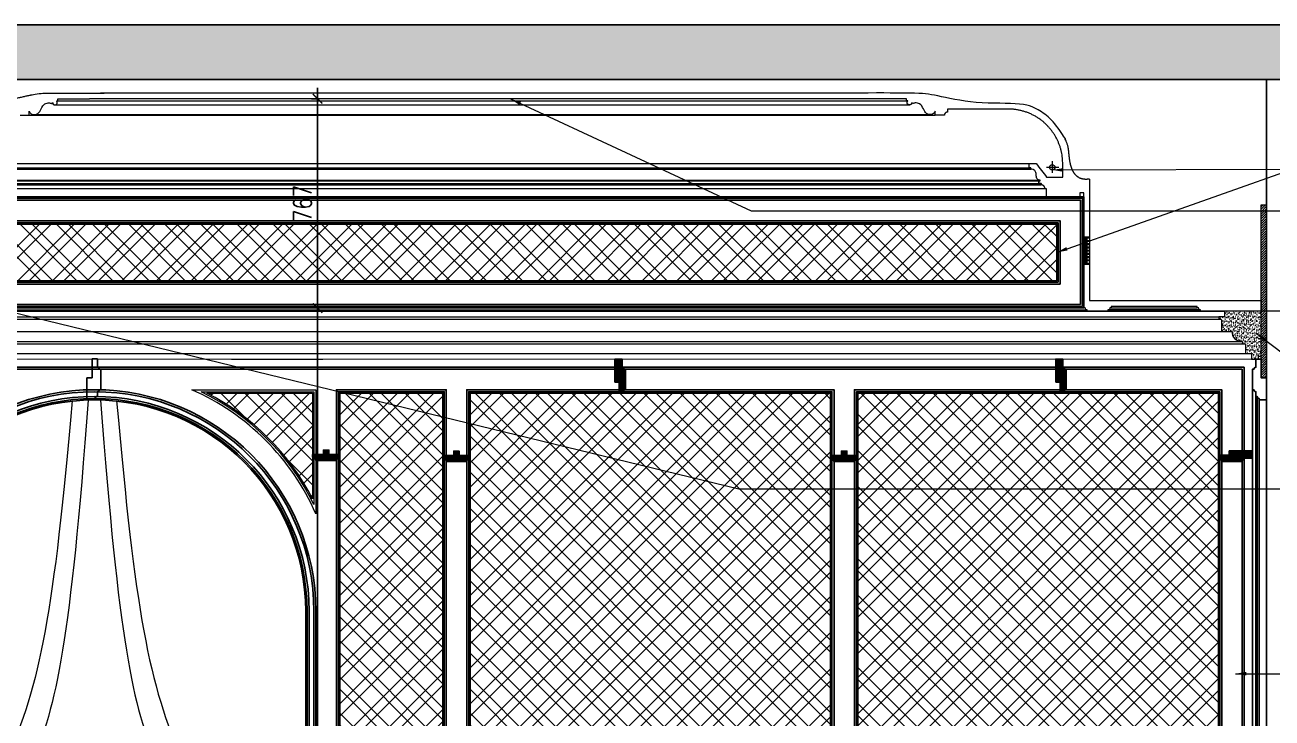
# Model space of a CAD drawing. Header units: inches. Extents: x -20583 to 399182, y -24453 to 525552.
# Drawn here: x 23735 to 28310, y 20670 to 23212 of the extents above; entities that cross this region are included whole.
import ezdxf

# ---------------------------------------------------------------- set-up
doc = ezdxf.new("R2010")
doc.units = ezdxf.units.IN
doc.header["$LTSCALE"] = 1000
doc.header["$MEASUREMENT"] = 0
doc.header["$PDMODE"] = 35
doc.linetypes.add('DASHED', pattern=[0.75, 0.5, -0.25])
doc.linetypes.add('HIDDEN', pattern=[0.375, 0.25, -0.125])
for name, color, linetype in [('8', 8, 'Continuous'), ('A-DIM', 9, 'Continuous'), ('A-Hidden', 8, 'HIDDEN'), ('FURNITURE', 200, 'Continuous'), ('Layer3', 3, 'Continuous'), ('Layer7', 8, 'Continuous'), ('METAL', 5, 'Continuous'), ('PROJECTION', 8, 'Continuous')]:
    doc.layers.add(name, color=color, linetype=linetype)
for name, color, linetype, lineweight in [('Fabric', 253, 'Continuous', 0), ('GRC', 41, 'Continuous', 0), ('ID-NOTES', 3, 'Continuous', 0), ('Lighting', 5, 'Continuous', 0), ('Stone', 41, 'Continuous', 0), ('Wood treillis', 111, 'Continuous', 0)]:
    doc.layers.add(name, color=color, linetype=linetype, lineweight=lineweight)
doc.layers.add('Stone-GRG', color=7, linetype='Continuous', lineweight=0, true_color=0xfff2cc)
doc.styles.add('ST9', font='romans.shx', dxfattribs={"width": 0.8})
doc.styles.add('ZZ-Dim All', font='romans.shx', dxfattribs={"width": 0.8})
doc.dimstyles.new('DIM 0200', dxfattribs={"dimscale": 200, "dimtxt": 1, "dimasz": 0.8, "dimexe": 0.5, "dimexo": 1, "dimgap": 0.4, "dimtad": 1, "dimdec": 0, "dimrnd": 10, "dimdsep": 46, "dimtxsty": 'ZZ-Dim All', "dimblk1": 'ARCHTICK', "dimblk2": 'ARCHTICK', "dimsah": 1, "dimcen": 1, "dimdle": 0.5, "dimclrd": 256, "dimclre": 256, "dimclrt": 256, "dimadec": 0, "dimazin": 2, "dimtfac": 1, "dimtdec": 0, "dimtix": 1, "dimtmove": 2, "dimatfit": 2, "dimfxl": 1, "dimfxlon": 1, "dimtolj": 1, "dimtzin": 0, "dimlwd": -1, "dimlwe": -1, "dimarcsym": 0})
doc.dimstyles.new('DIM-20', dxfattribs={"dimscale": 1000, "dimtxt": 0.044, "dimasz": 0.035, "dimexe": 0.022, "dimexo": 0.022, "dimgap": 0.022, "dimtad": 1, "dimdec": 0, "dimzin": 0, "dimdsep": 46, "dimtxsty": 'ST9', "dimblk1": 'ARCHTICK', "dimblk2": 'ARCHTICK', "dimsah": 1, "dimcen": 0.088, "dimdle": 0.04, "dimclrd": 256, "dimclre": 256, "dimclrt": 3, "dimadec": 0, "dimazin": 0, "dimtfac": 1, "dimtdec": 0, "dimtix": 1, "dimtofl": 0, "dimtmove": 1, "dimatfit": 3, "dimldrblk": 'CLOSED', "dimfxl": 1, "dimtolj": 1, "dimtzin": 0, "dimarcsym": 0})
pattern_1 = [(45, (16445.73, -0.05), (-66.29126, 66.29126), []), (45, (16489.925, -0.05), (-66.29126, 66.29126), [])]
pattern_2 = [(135, (16445.73, -0.05), (-66.29126, -66.29126), []), (135, (16445.73, 44.14), (-66.29126, -66.29126), [])]

# ---------------------------------------------------------------- blocks, each defined once
blk = doc.blocks.new('light')
at = {"layer": 'Lighting'}
for p, q in [((111358.2, -7170.5), (111358.2, -7213.4)), ((111336.9, -7192.4), (111382.3, -7192.4))]:
    blk.add_line(p, q, dxfattribs=at)
blk.add_circle((111358.2, -7192.4), 9.95, dxfattribs=at)
blk = doc.blocks.new('section ceiling a')
at = {"layer": '8'}
h = blk.add_hatch(dxfattribs=at)
h.set_pattern_fill('ANSI31', color=256, scale=50, style=0)
h.set_pattern_definition([(45, (-31494.035, 13453.8655), (-4.41941738, 4.41941738), [])])
h.paths.add_polyline_path([(381308.3, 130609.7), (381288.3, 130609.7), (381288.3, 131243.5), (381308.3, 131243.5)])
at = {"layer": 'GRC', "lineweight": 0}
h = blk.add_hatch(dxfattribs=at)
h.set_pattern_fill('AR-SAND', color=256, scale=6)
h.set_pattern_definition([(142.5, (380316.874, 137680.752), (0.37796, 11.560943), [0, -9.12, 0, -10.2, 0, -9.75]), (172.5, (380316.874, 137680.752), (-10.61866, 16.932876), [0, -4.92, 0, -8.22, 0, -3.15]), (212.5, (380324.254, 137680.752), (-18.684851, 0.033954), [0, -3, 0, -10.8, 0, -14.1]), (222.5, (380324.254, 137680.752), (-18.03676, 5.266053), [0, -1.5, 0, -7.08, 0, -8.1])])
h.paths.add_polyline_path([(381153.6, 130853.5), (381288.3, 130853.5), (381288.3, 130688.5), (381278.3, 130688.5), (381278.3, 130678.5), (381253.1, 130678.5), (381253.1, 130698.3), (381231.3, 130698.3), (381231.3, 130734.5), (381219.2, 130734.5), (381219.2, 130743.2, -0.439979), (381181, 130779.5), (381142.3, 130779.5), (381142.3, 130822.1, 0.415481), (381139.5, 130824.8), (381133.6, 130824.8), (381133.6, 130833.5), (381153.6, 130833.5)])
at = {"layer": 'GRC', "elevation": 0}
for points in [[(380658.3, 131338.5), (380658.3, 130893.5), (381288.3, 130893.5), (381288.3, 130853.5), (381093.6, 130853.5), (381093.6, 130853.5), (381093.6, 130853.5), (381065.7, 130853.5), (381065.7, 130858.5, -0.413614), (381058.6, 130865.6), (381053.6, 130865.6), (381053.6, 130870.6), (380738.3, 130870.6), (380738.3, 130865.6), (380733.3, 130865.6, -0.413614), (380726.2, 130858.5), (380726.2, 130853.5), (380650.4, 130853.5), (380650.4, 130853.5), (380650.4, 130858.5, -0.413614), (380643.3, 130865.6), (380638.3, 130865.6), (380638.3, 131288.1)], [(381288.3, 130688.5), (381288.3, 130853.5), (381153.6, 130853.5), (381153.6, 130833.5), (381133.6, 130833.5), (381133.6, 130824.8), (381139.5, 130824.8, -0.415481), (381142.3, 130822.1), (381142.3, 130779.5), (381181, 130779.5, 0.439979), (381219.2, 130743.2), (381219.2, 130734.5), (381231.3, 130734.5), (381231.3, 130698.3), (381253.1, 130698.3), (381253.1, 130678.5), (381278.3, 130678.5), (381278.3, 130688.5), (381288.3, 130688.5)]]:
    blk.add_lwpolyline(points, format="xyb", dxfattribs=at)
blk.add_lwpolyline([(381308.3, 130609.7), (381288.3, 130609.7), (381288.3, 131243.5), (381308.3, 131243.5)], close=True, dxfattribs=at)
at = {"layer": 'GRC'}
for points, weights, knots in [([(376203.4, 131338.5, 0), (376280.2, 131325.5, 0), (376276, 131427, 0), (376280, 131446.6, 0), (376286.1, 131490, 0), (376317.3, 131531.1, 0), (376354.8, 131567.2, 0), (376387.4, 131592.1, 0), (376425.1, 131618.4, 0), (376511.4, 131616.2, 0), (376690.3, 131612.5, 0), (376759.5, 131652.2, 0), (376828.3, 131653.6, 0), (376878.2, 131653.6, 0), (377102.6, 131653.6, 0), (377030.2, 131653.6, 0)], [1, 1, 1, 1, 0.949253021674, 0.949253021674, 1, 0.949253021674, 0.949253021674, 1, 1, 1, 1, 1, 1, 1], [0.672419, 0.672419, 0.672419, 0.672419, 1.619398, 1.619398, 1.619398, 2.404796, 2.404796, 2.404796, 3.190194, 3.190194, 3.190194, 4.002694, 4.002694, 4.002694, 4.856498, 4.856498, 4.856498, 4.856498]), ([(380658.3, 131338.5, 0), (380581.5, 131325.5, 0), (380585.7, 131427, 0), (380581.7, 131446.6, 0), (380575.6, 131490, 0), (380544.4, 131531.1, 0), (380506.9, 131567.2, 0), (380474.3, 131592.1, 0), (380436.6, 131618.4, 0), (380350.3, 131616.2, 0), (380171.4, 131612.5, 0), (380102.2, 131652.2, 0), (380033.4, 131653.6, 0), (379983.5, 131653.6, 0), (379759.1, 131653.6, 0), (377044.5, 131653.6, 0)], [1, 1, 1, 1, 0.949253021674, 0.949253021674, 1, 0.949253021674, 0.949253021674, 1, 1, 1, 1, 1, 1, 1], [0.672419, 0.672419, 0.672419, 0.672419, 1.619398, 1.619398, 1.619398, 2.404796, 2.404796, 2.404796, 3.190194, 3.190194, 3.190194, 4.002694, 4.002694, 4.002694, 4.856498, 4.856498, 4.856498, 4.856498]), ([(380501.8, 131536.5, 0), (380463.8, 131574.5, 0), (380414.1, 131595.1, 0), (380360.4, 131595.1, 0), (380286.1, 131595.1, 0), (380211.9, 131595.1, 0), (380137.6, 131595.1, 0)], [1, 0.949253021674, 0.949253021674, 1, 1, 1, 1], [1220.88428, 1220.88428, 1220.88428, 1220.88428, 1221.669678, 1221.669678, 1221.669678, 1222.669678, 1222.669678, 1222.669678, 1222.669678]), ([(380560.4, 131345.1, 0), (380560.4, 131361.8, 0), (380560.4, 131378.4, 0), (380560.4, 131395.1, 0), (380560.4, 131448.9, 0), (380539.8, 131498.5, 0), (380501.8, 131536.5, 0)], [1, 1, 1, 1, 0.949253021674, 0.949253021674, 1], [1219.098882, 1219.098882, 1219.098882, 1219.098882, 1220.098882, 1220.098882, 1220.098882, 1220.88428, 1220.88428, 1220.88428, 1220.88428])]:
    blk.add_rational_spline(points, weights, degree=3, knots=knots, dxfattribs=at)
for points, weights in [([(376871, 131614.7, 0), (376872.9, 131618.3, 0), (376872.3, 131622.2, 0), (376869.3, 131625, 0)], [1, 0.859857415077, 0.859857415077, 1]), ([(379990.7, 131614.7, 0), (379988.8, 131618.3, 0), (379989.4, 131622.2, 0), (379992.4, 131625, 0)], [1, 0.859857415077, 0.859857415077, 1]), ([(376855, 131618.8, 0), (376855, 131614.7, 0), (376857.5, 131611.5, 0), (376861.4, 131610.5, 0)], [1, 0.859857415077, 0.859857415077, 1]), ([(376861.4, 131610.5, 0), (376865.3, 131609.5, 0), (376869, 131611.1, 0), (376871, 131614.7, 0)], [1, 0.859857415077, 0.859857415077, 1]), ([(380000.3, 131610.5, 0), (379996.4, 131609.5, 0), (379992.7, 131611.1, 0), (379990.7, 131614.7, 0)], [1, 0.859857415077, 0.859857415077, 1]), ([(380006.7, 131618.8, 0), (380006.7, 131614.7, 0), (380004.2, 131611.5, 0), (380000.3, 131610.5, 0)], [1, 0.859857415077, 0.859857415077, 1]), ([(380137.6, 131583.9, 0), (380131, 131583.9, 0), (380126.3, 131579.2, 0), (380126.3, 131572.6, 0)], [1, 0.80473785416, 0.80473785416, 1]), ([(380475.2, 131322.9, 0), (380473.3, 131324.2, 0), (380472.5, 131326.4, 0), (380473.2, 131328.7, 0)], [1, 0.869851736995, 0.869851736995, 1]), ([(380473.2, 131328.7, 0), (380473.9, 131331, 0), (380475.8, 131332.4, 0), (380478.1, 131332.4, 0)], [1, 0.869851736995, 0.869851736995, 1]), ([(380481.4, 131323.1, 0), (380479.5, 131321.6, 0), (380477.2, 131321.5, 0), (380475.2, 131322.9, 0)], [1, 0.869851736995, 0.869851736995, 1]), ([(380495.4, 131303.1, 0), (380495.4, 131311.3, 0), (380489.6, 131317.1, 0), (380481.4, 131317.1, 0)], [1, 0.804737854124, 0.804737854124, 1])]:
    blk.add_rational_spline(points, weights, degree=3, dxfattribs=at)
for points in [[(376869.3, 131625, 0), (376870.9, 131625, 0), (376872.5, 131625, 0), (376874.1, 131625, 0)], [(376874.1, 131625, 0), (376874.1, 131627.5, 0), (376874.1, 131630.1, 0), (376874.1, 131632.6, 0)], [(376874.1, 131632.6, 0), (376910.1, 131632.6, 0), (376946.1, 131632.6, 0), (376990, 131632.6, 0)], [(379987.6, 131632.6, 0), (379951.6, 131632.6, 0), (379915.6, 131632.6, 0), (376990, 131632.6, 0)], [(379987.6, 131625, 0), (379987.6, 131627.5, 0), (379987.6, 131630.1, 0), (379987.6, 131632.6, 0)], [(379992.4, 131625, 0), (379990.8, 131625, 0), (379989.2, 131625, 0), (379987.6, 131625, 0)], [(376769.1, 131572.6, 0), (376769.1, 131577.4, 0), (376769.1, 131582.1, 0), (376769.1, 131586.8, 0)], [(376852.6, 131613.7, 0), (376853.4, 131615.4, 0), (376854.2, 131617.1, 0), (376855, 131618.8, 0)], [(380009.1, 131613.7, 0), (380008.3, 131615.4, 0), (380007.5, 131617.1, 0), (380006.7, 131618.8, 0)], [(380092.6, 131572.6, 0), (380092.6, 131577.4, 0), (380092.6, 131582.1, 0), (380092.6, 131586.8, 0)], [(380137.6, 131595.1, 0), (380137.6, 131591.4, 0), (380137.6, 131587.6, 0), (380137.6, 131583.9, 0)], [(376735.4, 131572.6, 0), (376746.6, 131572.6, 0), (376757.9, 131572.6, 0), (376769.1, 131572.6, 0)], [(380126.3, 131572.6, 0), (380115.1, 131572.6, 0), (380103.8, 131572.6, 0), (380092.6, 131572.6, 0)], [(380437.6, 131380.1, 0), (380437.6, 131385.1, 0), (380437.6, 131390.1, 0), (380437.6, 131395.1, 0)], [(380437.6, 131395.1, 0), (380446.3, 131395.1, 0), (380455, 131395.1, 0), (380463.6, 131395.1, 0)], [(380443.6, 131380.1, 0), (380441.6, 131380.1, 0), (380439.6, 131380.1, 0), (380437.6, 131380.1, 0)], [(380443.6, 131375.1, 0), (380443.6, 131376.8, 0), (380443.6, 131378.4, 0), (380443.6, 131380.1, 0)], [(380463.6, 131395.1, 0), (380476.2, 131378.4, 0), (380488.8, 131361.8, 0), (380501.4, 131345.1, 0)], [(380478.1, 131332.4, 0), (380478.1, 131333, 0), (380478.1, 131333.7, 0), (380478.1, 131334.4, 0)], [(380481.4, 131317.1, 0), (380481.4, 131319.1, 0), (380481.4, 131321.1, 0), (380481.4, 131323.1, 0)], [(380501.4, 131345.1, 0), (380521, 131345.1, 0), (380540.7, 131345.1, 0), (380560.4, 131345.1, 0)], [(380501.4, 131303.1, 0), (380499.4, 131303.1, 0), (380497.4, 131303.1, 0), (380495.4, 131303.1, 0)], [(380501.4, 131273.1, 0), (380501.4, 131283.1, 0), (380501.4, 131293.1, 0), (380501.4, 131303.1, 0)], [(380623.3, 131273.1, 0), (380554.7, 131273.1, 0), (380528, 131273.1, 0), (380501.4, 131273.1, 0)], [(380638.3, 131288.1, 0), (380633.3, 131288.1, 0), (380628.3, 131288.1, 0), (380623.3, 131288.1, 0)], [(380623.3, 131288.1, 0), (380623.3, 131283.1, 0), (380623.3, 131278.1, 0), (380623.3, 131273.1, 0)]]:
    blk.add_open_spline(points, degree=3, dxfattribs=at)
for points, knots in [([(376769.1, 131586.8, 0), (376769.6, 131585.1, 0), (376772.1, 131580.9, 0), (376781.6, 131572.6, 0), (376803.4, 131575.3, 0), (376812.3, 131596.9, 0), (376823.2, 131615.2, 0), (376841.1, 131619.3, 0), (376849.9, 131615.8, 0), (376852.6, 131613.7, 0)], [1227.240474, 1227.240474, 1227.240474, 1227.240474, 1263.20953, 1323.395093, 1470.775087, 1611.888659, 1766.488267, 1876.411689, 1946.427942, 1946.427942, 1946.427942, 1946.427942]), ([(380092.6, 131586.8, 0), (380092.1, 131585.1, 0), (380089.5, 131580.9, 0), (380080.1, 131572.6, 0), (380058.3, 131575.3, 0), (380049.4, 131596.9, 0), (380038.5, 131615.2, 0), (380020.6, 131619.3, 0), (380011.8, 131615.8, 0), (380009.1, 131613.7, 0)], [1227.240474, 1227.240474, 1227.240474, 1227.240474, 1263.20953, 1323.395093, 1470.775087, 1611.888659, 1766.488267, 1876.411689, 1946.427942, 1946.427942, 1946.427942, 1946.427942]), ([(380478.1, 131334.4, 0), (380475.2, 131334.4, 0), (380467.8, 131335.7, 0), (380462.4, 131348.2, 0), (380463.5, 131360.8, 0), (380456.9, 131372.2, 0), (380449, 131375.2, 0), (380444.6, 131375.1, 0), (380443.6, 131375.1, 0)], [12.38377, 12.38377, 12.38377, 12.38377, 191.063387, 414.968475, 742.989527, 949.449289, 1151.746905, 1213.098882, 1213.098882, 1213.098882, 1213.098882])]:
    blk.add_open_spline(points, degree=3, knots=knots, dxfattribs=at)
blk.add_blockref('light', (269163.8, 138574.1, 0), dxfattribs=at)
blk = doc.blocks.new('DIFFUSER SEC')
at = {"layer": 'FURNITURE', "color": 251, "linetype": 'Continuous', "lineweight": 0}
for p, q in [((55028.5, -20119.8), (55028.5, -20213.8)), ((55051.5, -20119.8), (55051.5, -20213.8))]:
    blk.add_line(p, q, dxfattribs=at)
at = {"layer": 'METAL'}
for points in [[(55048.5, -20096.8), (55048.5, -20116.8), (55028.5, -20116.8), (55028.5, -20119.8), (55051.5, -20119.8), (55051.5, -20096.8), (55048.5, -20096.8)], [(55048.5, -20236.8), (55048.5, -20216.8), (55028.5, -20216.8), (55028.5, -20213.8), (55051.5, -20213.8), (55051.5, -20236.8), (55048.5, -20236.8)]]:
    blk.add_lwpolyline(points, dxfattribs=at)
for points in [[(55028.5, -20130.2), (55051.5, -20130.2), (55051.5, -20132.2), (55028.5, -20132.2)], [(55028.5, -20142.1), (55051.5, -20142.1), (55051.5, -20144.1), (55028.5, -20144.1)], [(55028.5, -20154), (55051.5, -20154), (55051.5, -20156), (55028.5, -20156)], [(55028.5, -20165.8), (55051.5, -20165.8), (55051.5, -20167.8), (55028.5, -20167.8)], [(55028.5, -20177.7), (55051.5, -20177.7), (55051.5, -20179.7), (55028.5, -20179.7)], [(55028.5, -20189.6), (55051.5, -20189.6), (55051.5, -20191.6), (55028.5, -20191.6)], [(55028.5, -20201.5), (55051.5, -20201.5), (55051.5, -20203.5), (55028.5, -20203.5)]]:
    blk.add_lwpolyline(points, close=True, dxfattribs=at)
at = {"layer": 'PROJECTION'}
for p, q in [((55037.5, -20130.2), (55037.5, -20119.8)), ((55042.5, -20130.2), (55042.5, -20119.8)), ((55037.5, -20142.1), (55037.5, -20132.2)), ((55037.5, -20154), (55037.5, -20144.1)), ((55037.5, -20165.8), (55037.5, -20156)), ((55037.5, -20177.7), (55037.5, -20167.8)), ((55042.5, -20142.1), (55042.5, -20132.2)), ((55042.5, -20154), (55042.5, -20144.1)), ((55042.5, -20165.8), (55042.5, -20156)), ((55042.5, -20177.7), (55042.5, -20167.8)), ((55037.5, -20189.6), (55037.5, -20179.7)), ((55037.5, -20201.5), (55037.5, -20191.6)), ((55037.5, -20213.8), (55037.5, -20203.5)), ((55042.5, -20189.6), (55042.5, -20179.7)), ((55042.5, -20201.5), (55042.5, -20191.6)), ((55042.5, -20213.8), (55042.5, -20203.5))]:
    blk.add_line(p, q, dxfattribs=at)
blk = doc.blocks.new('_ARCHTICK')
at = {"color": 0, "linetype": 'ByBlock', "const_width": 0.15}
blk.add_lwpolyline([(-0.5, -0.5), (0.5, 0.5)], dxfattribs=at)
blk = doc.blocks.new('A$C4cf03dc6')
at = {"layer": 'Fabric', "lineweight": 0}
for points, knots in [([(1005.3, 2963.4, 0), (939.7, 2087.2, 0), (870, 1745.2, 0), (612.8, 1290.6, 0), (392.5, 1114.4, 0), (253, 1136.7, 0)], [407.218474, 407.218474, 407.218474, 407.218474, 756.841523, 881.937441, 1265.355331, 1265.355331, 1265.355331, 1265.355331]), ([(946.6, 2959.8, 0), (879.1, 2197.2, 0), (814.1, 1823.5, 0), (540.8, 1340.4, 0), (402.1, 1211.3, 0), (268.4, 1167.9, 0), (253, 1175, 0), (253, 1175, 0), (253, 1175, 0), (253, 1175, 0)], [365.515274, 365.515274, 365.515274, 365.515274, 756.841523, 881.937441, 1071.680382, 1208.200709, 1265.782785, 1265.782785, 1265.786307, 1265.786307, 1265.786307, 1265.786307]), ([(1050.8, 2963.4, 0), (1116.4, 2087.2, 0), (1186.1, 1745.2, 0), (1443.3, 1290.6, 0), (1663.6, 1114.4, 0), (1803.1, 1136.7, 0)], [407.218474, 407.218474, 407.218474, 407.218474, 756.841523, 881.937441, 1265.355331, 1265.355331, 1265.355331, 1265.355331]), ([(1109.5, 2959.8, 0), (1177, 2197.2, 0), (1242, 1823.5, 0), (1515.3, 1340.4, 0), (1654, 1211.3, 0), (1787.7, 1167.9, 0), (1803.1, 1175, 0), (1803.1, 1175, 0), (1803.1, 1175, 0), (1803.1, 1175, 0)], [365.515274, 365.515274, 365.515274, 365.515274, 756.841523, 881.937441, 1071.680382, 1208.200709, 1265.782785, 1265.782785, 1265.786307, 1265.786307, 1265.786307, 1265.786307])]:
    blk.add_open_spline(points, degree=3, knots=knots, dxfattribs=at)
blk = doc.blocks.new('*D363')
at = {"layer": 'A-DIM', "lineweight": -2, "transparency": 16777216}
for p, q in [((24808.6, 18822.1), (24808.6, 22214.1)), ((24811.6, 22174.1), (24830.6, 22174.1)), ((24811.6, 18862.1), (24830.6, 18862.1))]:
    blk.add_line(p, q, dxfattribs=at)
at = {"layer": 'Defpoints', "color": 0, "transparency": 16777216}
for p in [(24789.6, 22174.1, 0), (24808.6, 22174.1), (24789.6, 18862.1, 0)]:
    blk.add_point(p, dxfattribs=at)
at = {"layer": 'A-DIM', "lineweight": -2, "transparency": 16777216, "xscale": 35, "yscale": 35, "zscale": 35}
for p, rotation in [((24808.6, 22174.1), 90), ((24808.6, 18862.1), 270)]:
    blk.add_blockref('_ARCHTICK', p, dxfattribs=dict(at, rotation=rotation))
at = {"layer": 'A-DIM', "color": 3, "transparency": 16777216, "insert": (24753.6, 20518.1), "char_height": 66, "attachment_point": 5, "rotation": 90, "style": 'ST9'}
blk.add_mtext('\\A1;3312', dxfattribs=at)
blk = doc.blocks.new('_CLOSED')
at = {"color": 0, "linetype": 'ByBlock'}
for p, q in [((-1, 0.17), (0, 0)), ((-1, 0.17), (-1, -0.17)), ((0, 0), (-1, -0.17)), ((0, 0), (-1, 0))]:
    blk.add_line(p, q, dxfattribs=at)
blk = doc.blocks.new('*D364')
at = {"layer": 'A-DIM', "lineweight": -2, "transparency": 16777216}
for p, q in [((24808.6, 22134.1), (24808.6, 22981.2)), ((24808.6, 22941.2), (24786.6, 22941.2)), ((24808.6, 22174.1), (24786.6, 22174.1))]:
    blk.add_line(p, q, dxfattribs=at)
at = {"layer": 'Defpoints', "color": 0, "transparency": 16777216}
for p in [(24808.6, 22941.2), (24830.6, 22941.2, 0), (24830.6, 22174.1)]:
    blk.add_point(p, dxfattribs=at)
at = {"layer": 'A-DIM', "lineweight": -2, "transparency": 16777216, "xscale": 35, "yscale": 35, "zscale": 35}
for p, rotation in [((24808.6, 22941.2), 90), ((24808.6, 22174.1), 270)]:
    blk.add_blockref('_ARCHTICK', p, dxfattribs=dict(at, rotation=rotation))
at = {"layer": 'A-DIM', "color": 3, "transparency": 16777216, "insert": (24753.6, 22557.6), "char_height": 66, "attachment_point": 5, "rotation": 90, "style": 'ST9'}
blk.add_mtext('\\A1;767', dxfattribs=at)

msp = doc.modelspace()

# ---------------------------------------------------------------- hatches: boundary and pattern name
at = {"layer": 'Layer7'}
h = msp.add_hatch(dxfattribs=at)
h.set_pattern_fill('AR-CONC', color=256, scale=10, style=0)
h.set_pattern_definition([(50, (-18532.32, 29289.3), (71.72602, -6.27521), [7.5, -82.5]), (355, (-18532.32, 29289.3), (-13.87513, 75.21921), [6, -66]), (100.4514, (-18526.34, 29288.78), (57.85094, 68.94395), [6.37402, -70.11421]), (46.1842, (-18532.32, 29309.3), (106.7241, -16.5519), [11.25, -123.75]), (96.6356, (-18523.43, 29307.92), (93.46627, 97.41179), [9.56103, -105.1713]), (351.1842, (-18532.32, 29309.3), (93.4662, 97.41186), [9, -99]), (21, (-18522.32, 29304.3), (59.690705, -40.26189), [7.5, -82.5]), (326, (-18522.32, 29304.3), (24.33153, 72.515), [6, -66]), (71.4514, (-18517.346, 29300.95), (84.02226, 32.25305), [6.37402, -70.11421]), (37.5, (-18532.32, 29289.302), (1.215986, 33.289385), [0, -65.2, 0, -67, 0, -66.25]), (7.5, (-18532.32, 29289.302), (26.306954, 39.44117), [0, -38.2, 0, -63.7, 0, -25.25]), (327.5, (-18554.62, 29289.302), (53.382244, -2.255487), [0, -25, 0, -78, 0, -103.5]), (317.5, (-18564.62, 29289.302), (58.318617, 10.0105), [0, -32.5, 0, -51.8, 0, -73.5])])
h.paths.add_polyline_path([(21965, 23212.1), (21965, 23012.1), (28510.1, 23012.1), (28510.1, 23212.1)])
at = {"layer": 'Stone-GRG', "lineweight": 0}
h = msp.add_hatch(dxfattribs=at)
h.set_pattern_fill('ANSI31', color=253, scale=20)
h.set_pattern_definition([(45, (-65929.582, -12056.0905), (-1.76776695, 1.76776695), [])])
edge = h.paths.add_edge_path()
edge.add_line((25899.2, 21902), (25899.2, 21987))
edge.add_line((25899.2, 21987), (25925.3, 21987))
edge.add_line((25925.3, 21987), (25925.3, 21962))
edge.add_line((25925.3, 21962), (25925.3, 21957))
edge.add_arc((25925.3, 21949.5), 7.5, 0, 90, ccw=False)
edge.add_line((25932.8, 21949.5), (25937.8, 21949.5))
edge.add_line((25937.8, 21949.5), (25937.8, 21874.5))
edge.add_line((25937.8, 21874.5), (25932.8, 21874.5))
edge.add_arc((25925.3, 21874.5), 7.5, -90, 0, ccw=False)
edge.add_line((25925.3, 21867), (25925.3, 21862))
edge.add_line((25925.3, 21862), (25915.3, 21862))
edge.add_line((25915.3, 21862), (25915.3, 21902))
edge.add_line((25915.3, 21902), (25899.2, 21902))
h = msp.add_hatch(dxfattribs=at)
h.set_pattern_fill('ANSI31', color=253, scale=20)
h.set_pattern_definition([(45, (-64312.5377, -12056.0898), (-1.76776695, 1.76776695), [])])
edge = h.paths.add_edge_path()
edge.add_line((27516.3, 21902), (27516.3, 21987))
edge.add_line((27516.3, 21987), (27542.4, 21987))
edge.add_line((27542.4, 21987), (27542.4, 21962))
edge.add_line((27542.4, 21962), (27542.4, 21957))
edge.add_arc((27542.4, 21949.5), 7.5, 0, 90, ccw=False)
edge.add_line((27549.9, 21949.5), (27554.9, 21949.5))
edge.add_line((27554.9, 21949.5), (27554.9, 21874.5))
edge.add_line((27554.9, 21874.5), (27549.9, 21874.5))
edge.add_arc((27542.4, 21874.5), 7.5, -90, 0, ccw=False)
edge.add_line((27542.4, 21867), (27542.4, 21862))
edge.add_line((27542.4, 21862), (27532.4, 21862))
edge.add_line((27532.4, 21862), (27532.4, 21902))
edge.add_line((27532.4, 21902), (27516.3, 21902))
h = msp.add_hatch(dxfattribs=at)
h.set_pattern_fill('ANSI31', color=253, scale=20)
h.set_pattern_definition([(45, (20421.132, 3.199), (-1.76776695, 1.76776695), [])])
edge = h.paths.add_edge_path()
edge.add_line((24850, 21637.1), (24890.3, 21637.1))
edge.add_line((24890.3, 21637.1), (24890.3, 21627.1))
edge.add_line((24890.3, 21627.1), (24890.3, 21627.1))
edge.add_line((24890.3, 21627.1), (24885.3, 21627.1))
edge.add_arc((24877.8, 21627.1), 7.5, -90, 0, ccw=False)
edge.add_line((24877.8, 21619.6), (24877.8, 21614.6))
edge.add_line((24877.8, 21614.6), (24802.5, 21614.6))
edge.add_line((24802.5, 21614.6), (24802.5, 21619.6))
edge.add_arc((24802.5, 21627.1), 7.5, 180, 270, ccw=False)
edge.add_line((24795, 21627.1), (24790, 21627.1))
edge.add_line((24790, 21627.1), (24790, 21637.1))
edge.add_line((24790, 21637.1), (24830, 21637.1))
edge.add_line((24830, 21637.1), (24830, 21653.2))
edge.add_line((24830, 21653.2), (24850, 21653.2))
edge.add_line((24850, 21653.2), (24850, 21637.1))
h = msp.add_hatch(dxfattribs=at)
h.set_pattern_fill('ANSI31', color=253, scale=20)
h.set_pattern_definition([(45, (20898.7928, -0.5808), (-1.76776695, 1.76776695), [])])
edge = h.paths.add_edge_path()
edge.add_line((25327.7, 21633.3), (25367.9, 21633.3))
edge.add_line((25367.9, 21633.3), (25367.9, 21623.3))
edge.add_line((25367.9, 21623.3), (25367.9, 21623.3))
edge.add_line((25367.9, 21623.3), (25362.9, 21623.3))
edge.add_arc((25355.4, 21623.3), 7.5, -90, 0, ccw=False)
edge.add_line((25355.4, 21615.8), (25355.4, 21610.8))
edge.add_line((25355.4, 21610.8), (25280.2, 21610.8))
edge.add_line((25280.2, 21610.8), (25280.2, 21615.8))
edge.add_arc((25280.2, 21623.3), 7.5, 180, 270, ccw=False)
edge.add_line((25272.7, 21623.3), (25267.7, 21623.3))
edge.add_line((25267.7, 21623.3), (25267.7, 21633.3))
edge.add_line((25267.7, 21633.3), (25307.7, 21633.3))
edge.add_line((25307.7, 21633.3), (25307.7, 21649.4))
edge.add_line((25307.7, 21649.4), (25327.7, 21649.4))
edge.add_line((25327.7, 21649.4), (25327.7, 21633.3))
h = msp.add_hatch(dxfattribs=at)
h.set_pattern_fill('ANSI31', color=253, scale=20)
h.set_pattern_definition([(45, (22321.4334, -0.6554), (-1.76776695, 1.76776695), [])])
edge = h.paths.add_edge_path()
edge.add_line((26750.3, 21633.2), (26790.6, 21633.2))
edge.add_line((26790.6, 21633.2), (26790.6, 21623.2))
edge.add_line((26790.6, 21623.2), (26790.6, 21623.2))
edge.add_line((26790.6, 21623.2), (26785.6, 21623.2))
edge.add_arc((26778.1, 21623.2), 7.5, -90, 0, ccw=False)
edge.add_line((26778.1, 21615.7), (26778.1, 21610.7))
edge.add_line((26778.1, 21610.7), (26702.8, 21610.7))
edge.add_line((26702.8, 21610.7), (26702.8, 21615.7))
edge.add_arc((26702.8, 21623.2), 7.5, 180, 270, ccw=False)
edge.add_line((26695.3, 21623.2), (26690.3, 21623.2))
edge.add_line((26690.3, 21623.2), (26690.3, 21633.2))
edge.add_line((26690.3, 21633.2), (26730.3, 21633.2))
edge.add_line((26730.3, 21633.2), (26730.3, 21649.3))
edge.add_line((26730.3, 21649.3), (26750.3, 21649.3))
edge.add_line((26750.3, 21649.3), (26750.3, 21633.2))
h = msp.add_hatch(dxfattribs=at)
h.set_pattern_fill('ANSI31', color=253, scale=20)
h.set_pattern_definition([(45, (-72490.8503, -9922.7142), (-1.767766953, 1.767766953), [])])
edge = h.paths.add_edge_path()
edge.add_line((28153.2, 21650), (28238.2, 21650))
edge.add_line((28238.2, 21650), (28238.2, 21623.9))
edge.add_line((28238.2, 21623.9), (28213.2, 21623.9))
edge.add_line((28213.2, 21623.9), (28208.2, 21623.9))
edge.add_arc((28200.7, 21623.9), 7.5, -90, 0, ccw=False)
edge.add_line((28200.7, 21616.4), (28200.7, 21611.4))
edge.add_line((28200.7, 21611.4), (28125.7, 21611.4))
edge.add_line((28125.7, 21611.4), (28125.7, 21616.4))
edge.add_arc((28125.7, 21623.9), 7.5, 180, 270, ccw=False)
edge.add_line((28118.2, 21623.9), (28113.2, 21623.9))
edge.add_line((28113.2, 21623.9), (28113.2, 21633.9))
edge.add_line((28113.2, 21633.9), (28153.2, 21633.9))
edge.add_line((28153.2, 21633.9), (28153.2, 21650))
at = {"layer": 'Wood treillis', "lineweight": -2}
h = msp.add_hatch(dxfattribs=at)
h.set_pattern_fill('ANSI32', color=256, scale=250, angle=90)
h.set_pattern_definition([(135, (15307.57, -0.02), (-66.29126, -66.29126), []), (135, (15307.57, 44.17), (-66.29126, -66.29126), [])])
h.paths.add_polyline_path([(23305, 22274.2), (27520, 22274.2), (27520, 22481.7), (23305, 22481.7)])
h = msp.add_hatch(dxfattribs=at)
h.set_pattern_fill('ANSI32', color=256, scale=240)
h.set_pattern_definition([(45, (15307.57, -0.02), (-63.6396, 63.6396), []), (45, (15349.99, -0.02), (-63.6396, 63.6396), [])])
h.paths.add_polyline_path([(23305, 22481.6), (23305, 22274.1), (27520, 22274.1), (27520, 22481.6)])
at = {"layer": 'Wood treillis'}
h = msp.add_hatch(dxfattribs=at)
h.set_pattern_fill('ANSI32', color=256, scale=250)
edge = h.paths.add_edge_path()
edge.add_line((24402.4, 21862), (24790, 21862))
edge.add_line((24790, 21862), (24790, 21474.4))
edge.add_arc((23990, 21062), 900, 27.2722, 62.7312)
h = msp.add_hatch(dxfattribs=at)
h.set_pattern_fill('ANSI32', color=256, scale=250, angle=90)
edge = h.paths.add_edge_path()
edge.add_line((24402.4, 21862), (24790, 21862))
edge.add_line((24790, 21862), (24790, 21474.4))
edge.add_arc((23990, 21062), 900, 27.2722, 62.7312)
at = {"layer": 'Wood treillis', "lineweight": -2}
h = msp.add_hatch(dxfattribs=at)
h.set_pattern_fill('ANSI32', color=256, scale=250)
h.set_pattern_definition([(45, (15967.8, -0.02), (-66.29126, 66.29126), []), (45, (16011.99, -0.02), (-66.29126, 66.29126), [])])
h.paths.add_polyline_path([(25259.8, 19167), (25268.1, 19167), (25268, 21862), (25259.8, 21862), (24890, 21862), (24889.8, 19167)])
h = msp.add_hatch(dxfattribs=at)
h.set_pattern_fill('ANSI32', color=256, scale=250, angle=90)
h.set_pattern_definition([(135, (15967.8, -0.02), (-66.29126, -66.29126), []), (135, (15967.8, 44.17), (-66.29126, -66.29126), [])])
h.paths.add_polyline_path([(25259.8, 19167), (24889.8, 19167), (24890, 21862), (25259.8, 21862), (25268, 21862), (25268.1, 19167)])
h = msp.add_hatch(dxfattribs=at)
h.set_pattern_fill('ANSI32', color=256, scale=250)
h.set_pattern_definition(pattern_1)
h.paths.add_polyline_path([(26682.5, 19167), (26690.7, 19167), (26690.6, 21862), (26682.5, 21862), (25368, 21862), (25367.8, 19167)])
h = msp.add_hatch(dxfattribs=at)
h.set_pattern_fill('ANSI32', color=256, scale=250, angle=90)
h.set_pattern_definition(pattern_2)
h.paths.add_polyline_path([(25737.7, 19167), (25367.8, 19167), (25368, 21862), (25737.8, 21862), (26690.6, 21862), (26690.7, 19167)])
h = msp.add_hatch(dxfattribs=at)
h.set_pattern_fill('ANSI32', color=256, scale=250)
h.set_pattern_definition(pattern_1)
h.paths.add_polyline_path([(26798.7, 19167), (26790.4, 19167), (26790.6, 21862), (26798.7, 21862), (28113.2, 21862), (28113.4, 19167)])
h = msp.add_hatch(dxfattribs=at)
h.set_pattern_fill('ANSI32', color=256, scale=250, angle=90)
h.set_pattern_definition(pattern_2)
h.paths.add_polyline_path([(27743.4, 19167), (28113.4, 19167), (28113.2, 21862), (27743.4, 21862), (26790.6, 21862), (26790.4, 19167)])

# ---------------------------------------------------------------- linework, layer by layer
at = {"layer": 'A-Hidden', "linetype": 'DASHED', "lineweight": 0, "ltscale": 10}
for p, q in [((30642, 23012.1, 0), (17361.9, 23012.1, 0)), ((30642, 22162.6, 0), (17361.9, 22162.6, 0))]:
    msp.add_line(p, q, dxfattribs=at)
at = {"layer": 'GRC', "lineweight": 0}
for p, q in [((23855.8, 22933.5, 0), (26969.2, 22933.5, 0)), ((23750.8, 22881.1, 0), (27074.2, 22881.1, 0)), ((23771.3, 22883.1, 0), (27058.2, 22883.1, 0)), ((23845.9, 22918.8, 0), (26980.6, 22918.8, 0)), ((23405.7, 22703.6, 0), (27419.2, 22703.5, 0)), ((23399.3, 22683.7, 0), (27426.8, 22683.6, 0)), ((23406.4, 22688.7, 0), (27425.2, 22688.6, 0)), ((23348.6, 22612, 0), (27477, 22611.9, 0)), ((23362.5, 22625.7, 0), (27463.4, 22625.6, 0)), ((23362.6, 22630.6, 0), (27463, 22630.5, 0)), ((23365.8, 22643, 0), (27459.8, 22642.9, 0)), ((23365.8, 22641, 0), (27459.6, 22640.9, 0)), ((23342.6, 22581.7, 0), (27482.4, 22581.7, 0)), ((22690.3, 22162.1, 0), (28135.3, 22162, 0)), ((23193, 22167, 0), (27632, 22167, 0)), ((28047.4, 22167, 0), (27707.9, 22167, 0)), ((27720, 22174.1, 0), (28035.3, 22174.1, 0)), ((22710.3, 22142.1, 0), (28115.3, 22142, 0)), ((22710.3, 22133.4, 0), (28121.3, 22133.3, 0)), ((22629.6, 22051.8, 0), (28196, 22051.7, 0)), ((22701.7, 22088.2, 0), (28162.7, 22088.1, 0)), ((22612.7, 22006.9, 0), (28234.8, 22006.8, 0)), ((22624.7, 22043.2, 0), (28212.9, 22043.1, 0)), ((22590.8, 21987.1, 0), (28234.8, 21987, 0))]:
    msp.add_line(p, q, dxfattribs=at)
at = {"layer": 'Layer3'}
for p, q in [((21965, 23212.1, 0), (28510.1, 23212.1, 0)), ((21965, 23012.1, 0), (28510.1, 23012.1, 0)), ((28290, 23012.1, 0), (28290, 18762.1, 0))]:
    msp.add_line(p, q, dxfattribs=at)
at = {"layer": 'Stone', "lineweight": 0}
msp.add_line((24492.5, 21987, 0), (24827.4, 21987, 0), dxfattribs=at)
at = {"layer": 'Wood treillis', "lineweight": -2}
for p, q in [((28238.2, 21874.5, 0), (28238.2, 19042, 0)), ((28250.7, 21849.5, 0), (28250.7, 19042.1, 0)), ((28255.7, 21849.5, 0), (28255.7, 19042.1, 0)), ((28263.2, 21837, 0), (28263.2, 19042, 0)), ((28290, 21837, 0), (28290, 18862, 0))]:
    msp.add_line(p, q, dxfattribs=at)
at = {"layer": 'Wood treillis', "lineweight": -2, "elevation": 0}
for points in [[(27620, 22174.2), (23205, 22174.2), (23205, 22581.7), (27620, 22581.7)], [(27615, 22179.2), (23210, 22179.2), (23210, 22576.7), (27615, 22576.7)], [(27607.5, 22186.7), (23217.5, 22186.7), (23217.5, 22569.2), (27607.5, 22569.2)], [(27532.5, 22261.7), (23292.5, 22261.7), (23292.5, 22494.2), (27532.5, 22494.2)], [(27525, 22269.2), (23300, 22269.2), (23300, 22486.7), (27525, 22486.7)], [(27520, 22274.2), (23305, 22274.2), (23305, 22481.7), (27520, 22481.7)], [(25259.8, 19154.5), (25280.6, 19154.5), (25280.5, 21874.5), (25259.8, 21874.5), (24877.5, 21874.5), (24877.3, 19154.5)], [(26682.5, 19154.5), (26703.2, 19154.5), (26703.1, 21874.5), (26682.5, 21874.5), (25355.5, 21874.5), (25355.3, 19154.5)], [(26798.7, 19154.5), (26777.9, 19154.5), (26778.1, 21874.5), (26798.7, 21874.5), (28125.7, 21874.5), (28125.9, 19154.5)], [(25259.8, 19162), (25273.1, 19162), (25273, 21867), (25259.8, 21867), (24885, 21867), (24884.8, 19162)], [(25259.8, 19167), (25268.1, 19167), (25268, 21862), (25259.8, 21862), (24890, 21862), (24889.8, 19167)], [(26682.5, 19162), (26695.7, 19162), (26695.6, 21867), (26682.5, 21867), (25363, 21867), (25362.8, 19162)], [(26682.5, 19167), (26690.7, 19167), (26690.6, 21862), (26682.5, 21862), (25368, 21862), (25367.8, 19167)], [(26798.7, 19162), (26785.4, 19162), (26785.6, 21867), (26798.7, 21867), (28118.2, 21867), (28118.4, 19162)], [(26798.7, 19167), (26790.4, 19167), (26790.6, 21862), (26798.7, 21862), (28113.2, 21862), (28113.4, 19167)]]:
    msp.add_lwpolyline(points, close=True, dxfattribs=at)
at = {"layer": 'Wood treillis', "color": 0, "lineweight": -2, "elevation": 0}
msp.add_lwpolyline([(23961.5, 21918.3), (23981.5, 21918.3), (23981.5, 21987.1), (24000.8, 21987.1), (24000.8, 21957.1, -0.414214), (24008.3, 21949.6), (24013.3, 21949.6), (24013.3, 21874.6), (24008.3, 21874.6, -0.414214), (24000.8, 21867.1), (24000.8, 21862.1), (24000.8, 21862.1), (24000.8, 21849.6), (23995.8, 21849.6, -0.414214), (23988.3, 21842.1), (23988.3, 21837.1), (23961.5, 21837.1)], format="xyb", close=True, dxfattribs=at)
for points in [[(25899.2, 21902), (25899.2, 21987), (25925.3, 21987), (25925.3, 21962), (25925.3, 21962), (25925.3, 21957, -0.414214), (25932.8, 21949.5), (25937.8, 21949.5), (25937.8, 21874.5), (25932.8, 21874.5, -0.414214), (25925.3, 21867), (25925.3, 21862), (25915.3, 21862), (25915.3, 21902), (25899.2, 21902)], [(27516.3, 21902), (27516.3, 21987), (27542.4, 21987), (27542.4, 21962), (27542.4, 21962), (27542.4, 21957, -0.414214), (27549.9, 21949.5), (27554.9, 21949.5), (27554.9, 21874.5), (27549.9, 21874.5, -0.414214), (27542.4, 21867), (27542.4, 21862), (27532.4, 21862), (27532.4, 21902), (27516.3, 21902)], [(24850, 21637.1), (24890.3, 21637.1), (24890.3, 21627.1), (24890.3, 21627.1), (24890.3, 21627.1), (24885.3, 21627.1, -0.414214), (24877.8, 21619.6), (24877.8, 21614.6), (24802.5, 21614.6), (24802.5, 21619.6, -0.414214), (24795, 21627.1), (24790, 21627.1), (24790, 21637.1), (24830, 21637.1), (24830, 21653.2), (24850, 21653.2), (24850, 21637.1)], [(25327.7, 21633.3), (25367.9, 21633.3), (25367.9, 21623.3), (25367.9, 21623.3), (25367.9, 21623.3), (25362.9, 21623.3, -0.414214), (25355.4, 21615.8), (25355.4, 21610.8), (25280.2, 21610.8), (25280.2, 21615.8, -0.414214), (25272.7, 21623.3), (25267.7, 21623.3), (25267.7, 21633.3), (25307.7, 21633.3), (25307.7, 21649.4), (25327.7, 21649.4), (25327.7, 21633.3)], [(26750.3, 21633.2), (26790.6, 21633.2), (26790.6, 21623.2), (26790.6, 21623.2), (26790.6, 21623.2), (26785.6, 21623.2, -0.414214), (26778.1, 21615.7), (26778.1, 21610.7), (26702.8, 21610.7), (26702.8, 21615.7, -0.414214), (26695.3, 21623.2), (26690.3, 21623.2), (26690.3, 21633.2), (26730.3, 21633.2), (26730.3, 21649.3), (26750.3, 21649.3), (26750.3, 21633.2)], [(28153.2, 21650), (28238.2, 21650), (28238.2, 21623.9), (28213.2, 21623.9), (28213.2, 21623.9), (28208.2, 21623.9, -0.414214), (28200.7, 21616.4), (28200.7, 21611.4), (28125.7, 21611.4), (28125.7, 21616.4, -0.414214), (28118.2, 21623.9), (28113.2, 21623.9), (28113.2, 21633.9), (28153.2, 21633.9), (28153.2, 21650)]]:
    msp.add_lwpolyline(points, format="xyb", dxfattribs=at)
at = {"layer": 'Wood treillis', "lineweight": -2, "elevation": 0}
msp.add_lwpolyline([(28290, 21918.3), (28270, 21918.3), (28270, 21987), (28250.7, 21987), (28250.7, 21957, 0.414214), (28243.2, 21949.5), (28238.2, 21949.5), (28238.2, 21874.5), (28243.2, 21874.5, 0.414214), (28250.7, 21867), (28250.7, 21862), (28250.7, 21862), (28250.7, 21849.5), (28255.7, 21849.5, 0.414214), (28263.2, 21842), (28263.2, 21837), (28290, 21837)], format="xyb", close=True, dxfattribs=at)
for points in [[(28208.2, 21957.1), (22616.8, 21957.1)], [(28200.7, 21949.5), (22624.3, 21949.5)], [(28200.7, 19042), (28200.7, 21949.5)], [(28208.2, 19042), (28208.2, 21957)]]:
    msp.add_lwpolyline(points, dxfattribs=at)
for points in [[(23177.5, 19042.1), (23177.5, 21062, -0.999994), (24802.5, 21062), (24802.5, 19042.1)], [(23185, 19042.1), (23185, 21062, -0.999994), (24795, 21062), (24795, 19042.1)], [(23202.5, 19042.1), (23202.5, 21062, -0.999994), (24777.5, 21062), (24777.5, 19042.1)], [(23210, 19042.1), (23210, 21062, -0.999994), (24770, 21062), (24770, 19042.1)], [(23215, 19042.1), (23215, 21062, -0.999994), (24765, 21062), (24765, 19042.1)]]:
    msp.add_lwpolyline(points, format="xyb", dxfattribs=at)
at = {"layer": 'Wood treillis', "elevation": 0}
msp.add_lwpolyline([(24347, 21874.6), (24802.5, 21874.6), (24802.5, 21419.1, 0.187853), (24347, 21874.6, -0.667674)], format="xyb", dxfattribs=at)
for points in [[(24381.2, 21867), (24795, 21867), (24795, 21453.3, 0.16806)], [(24402.4, 21862), (24790, 21862), (24790, 21474.4, 0.155966)]]:
    msp.add_lwpolyline(points, format="xyb", close=True, dxfattribs=at)

# ---------------------------------------------------------------- block references
msp.add_blockref('section ceiling a', (-353018.4, -108691.5, 0))
at = {"xscale": -1}
msp.add_blockref('DIFFUSER SEC', (82668.5, 42551.2, 0), dxfattribs=at)
at = {"layer": 'A-DIM'}
msp.add_blockref('A$C4cf03dc6', (22961.9, 18873.3), dxfattribs=at)

# ---------------------------------------------------------------- dimensions: what is measured, and where the dimension line sits
for base, p1, p2, picture, middle in [((24808.6, 22941.2, 0), (24830.6, 22174.1, 0), (24830.6, 22941.2, 0), '*D364', (24753.6, 22557.6, 0)), ((24808.6, 22174.1, 0), (24789.6, 18862.1, 0), (24789.6, 22174.1, 0), '*D363', (24753.6, 20518.1, 0))]:
    dim = msp.add_linear_dim(base=base, p1=p1, p2=p2, angle=90, dimstyle='DIM-20', override={"dimtxt": 0.066}, dxfattribs=at)
    dim.commit()
    dim.dimension.update_dxf_attribs({"geometry": picture, "text_midpoint": middle})

# ---------------------------------------------------------------- leaders
at = {"layer": 'ID-NOTES'}
for points in [[(25515.6, 22941.1, -375.8), (26399.1, 22530.9, -375.8), (29105, 22530.9, -375.8)], [(27520, 22378, 0), (29104.5, 22938.9, 0)], [(27503.4, 22680.3, 0), (29104.5, 22684.9, 0)], [(22445.5, 22461.3, -375.8), (26353.9, 21511.1, -375.8), (29059.8, 21511.1, -375.8)], [(28251.2, 22081.6, 0), (28546.6, 21858.9, 0), (29124.2, 21858.9, 0)], [(28175.8, 20833.1, 0), (29104.5, 20833.1, 0)]]:
    msp.add_leader(points, dimstyle='DIM 0200', override={"dimasz": 0.2, "dimtad": 0, "dimclrd": 8}, dxfattribs=at)

doc.saveas('drawing.dxf')
